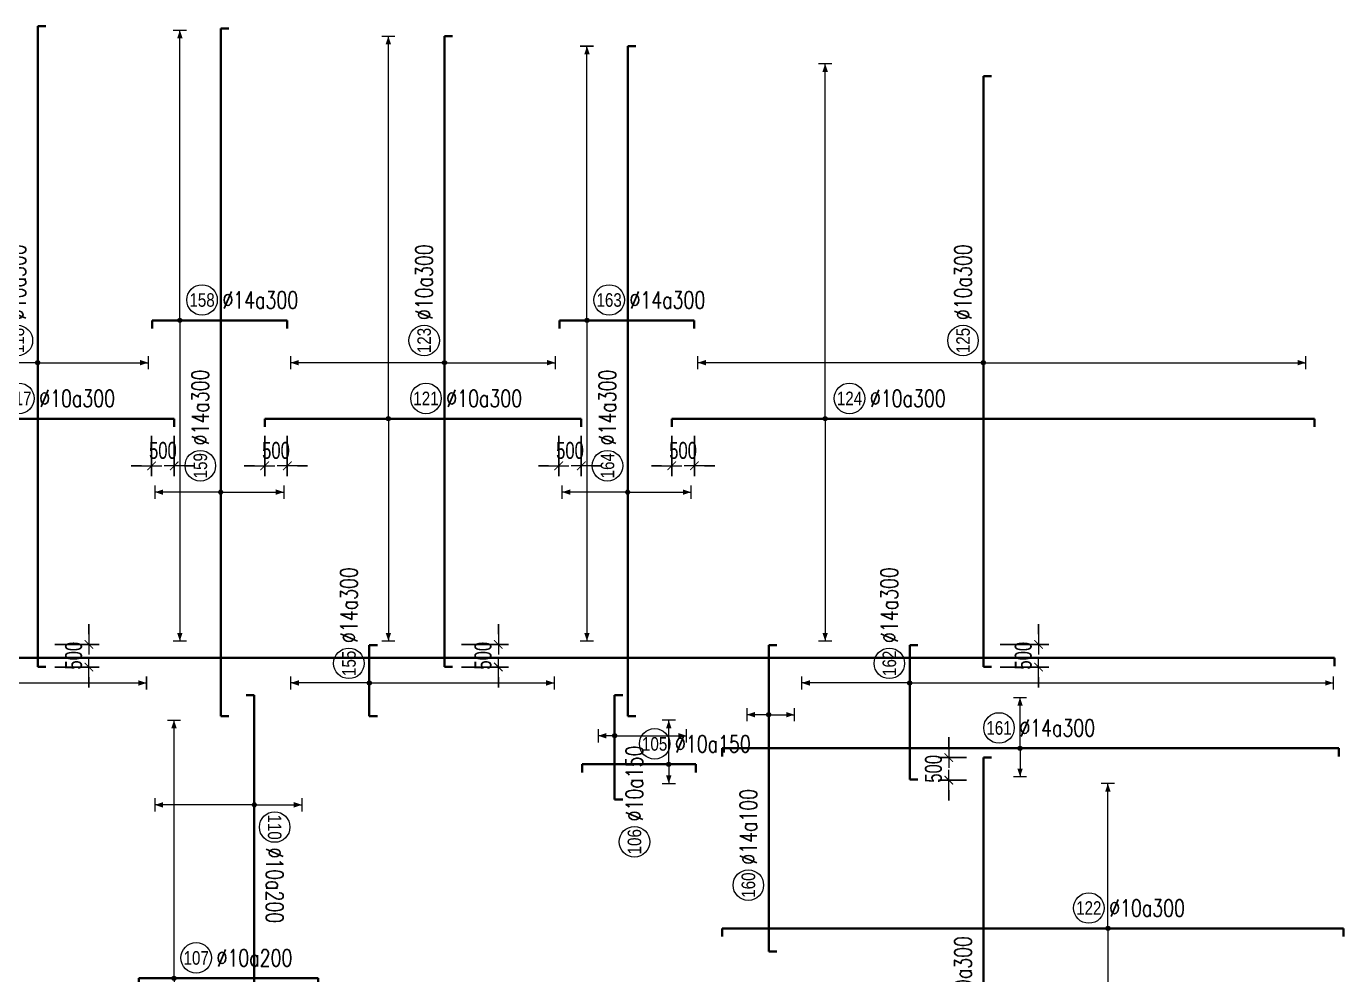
# Model space of a CAD drawing. Header units: millimetres. Extents: x -179076 to 505271, y -35502 to 114955.
# Drawn here: x 188703 to 217826, y 58000 to 78959 of the extents above; entities that cross this region are included whole.
import ezdxf
from ezdxf.enums import TextEntityAlignment as Align

# ---------------------------------------------------------------- set-up
doc = ezdxf.new("R2010")
doc.units = ezdxf.units.MM
doc.layers.get('0').update_dxf_attribs({"lineweight": 20})
doc.layers.get('Defpoints').update_dxf_attribs({"color": 151, "lineweight": 9})
for name, color, linetype, lineweight in [('NDC_S_DIM', 1, 'Continuous', 15), ('NDC_S_REBAR', 4, 'Continuous', 35), ('NDC_S_VN TEXT', 7, 'Continuous', 20)]:
    doc.layers.add(name, color=color, linetype=linetype, lineweight=lineweight)
doc.styles.add('ARIAL', font='arial.ttf', dxfattribs={"width": 0.8})
doc.styles.add('NDC_DIM', font='', dxfattribs={"width": 0.75})
doc.styles.add('NDC_EN TXT', font='romans.shx', dxfattribs={"width": 0.8})
doc.styles.get('NDC_DIM').set_extended_font_data('Dotum')
doc.dimstyles.new('NDC_dim_150', dxfattribs={"dimscale": 150, "dimtxt": 2.5, "dimasz": 1.5, "dimexe": 1.5, "dimexo": 2.5, "dimgap": 1, "dimtad": 1, "dimdec": 0, "dimzin": 0, "dimdsep": 46, "dimtxsty": 'NDC_DIM', "dimblk": 'DIMMARK', "dimcen": 0.09, "dimdle": 1.2, "dimclrd": 1, "dimclre": 1, "dimclrt": 3, "dimadec": 0, "dimazin": 0, "dimtfac": 1, "dimtdec": 0, "dimtix": 1, "dimtofl": 0, "dimtmove": 0, "dimatfit": 3, "dimfxl": 8, "dimfxlon": 1, "dimtolj": 1, "dimtzin": 0, "dimarcsym": 0})

# ---------------------------------------------------------------- blocks, each defined once
blk = doc.blocks.new('DIMMARK')
at = {"layer": 'NDC_S_DIM', "color": 1}
blk.add_line((-1.5, 0), (1, 0), dxfattribs=at)
at = {"layer": 'NDC_S_DIM', "color": 2, "const_width": 0.1}
blk.add_lwpolyline([(-0.42, -0.42), (0.42, 0.42)], dxfattribs=at)
blk = doc.blocks.new('*D255')
at = {"layer": 'Defpoints', "color": 0, "transparency": 16777216}
for p in [(191472, 70286), (191972, 70286), (191972, 69246)]:
    blk.add_point(p, dxfattribs=at)
at = {"layer": 'NDC_S_DIM', "color": 1, "lineweight": -2, "transparency": 16777216}
for p, q in [((191472, 69911), (191472, 69021)), ((191972, 69911), (191972, 69021)), ((191247, 69246), (191022, 69246)), ((192197, 69246), (192422, 69246))]:
    blk.add_line(p, q, dxfattribs=at)
at = {"layer": 'NDC_S_DIM', "color": 1, "lineweight": -2, "transparency": 16777216, "xscale": 225, "yscale": 225, "zscale": 225}
blk.add_blockref('DIMMARK', (191472, 69246), dxfattribs=at)
at = {"layer": 'NDC_S_DIM', "color": 1, "lineweight": -2, "transparency": 16777216, "xscale": 225, "yscale": 225, "zscale": 225, "rotation": 180}
blk.add_blockref('DIMMARK', (191972, 69246), dxfattribs=at)
at = {"layer": 'NDC_S_DIM', "color": 3, "transparency": 16777216, "insert": (191722, 69584), "char_height": 375, "attachment_point": 5, "style": 'NDC_DIM'}
blk.add_mtext('\\A1;500', dxfattribs=at)
blk = doc.blocks.new('*D256')
at = {"layer": 'Defpoints', "color": 0, "transparency": 16777216}
for p in [(193972, 70286), (194472, 70286), (193972, 69246)]:
    blk.add_point(p, dxfattribs=at)
at = {"layer": 'NDC_S_DIM', "color": 1, "lineweight": -2, "transparency": 16777216}
for p, q in [((193972, 69911), (193972, 69021)), ((194472, 69911), (194472, 69021)), ((193747, 69246), (193522, 69246)), ((194697, 69246), (194922, 69246))]:
    blk.add_line(p, q, dxfattribs=at)
at = {"layer": 'NDC_S_DIM', "color": 1, "lineweight": -2, "transparency": 16777216, "xscale": 225, "yscale": 225, "zscale": 225}
blk.add_blockref('DIMMARK', (193972, 69246), dxfattribs=at)
at = {"layer": 'NDC_S_DIM', "color": 1, "lineweight": -2, "transparency": 16777216, "xscale": 225, "yscale": 225, "zscale": 225, "rotation": 180}
blk.add_blockref('DIMMARK', (194472, 69246), dxfattribs=at)
at = {"layer": 'NDC_S_DIM', "color": 3, "transparency": 16777216, "insert": (194222, 69584), "char_height": 375, "attachment_point": 5, "style": 'NDC_DIM'}
blk.add_mtext('\\A1;500', dxfattribs=at)
blk = doc.blocks.new('*D257')
at = {"layer": 'Defpoints', "color": 0, "transparency": 16777216}
for p in [(200472, 70286), (200972, 70286), (200472, 69246)]:
    blk.add_point(p, dxfattribs=at)
at = {"layer": 'NDC_S_DIM', "color": 1, "lineweight": -2, "transparency": 16777216}
for p, q in [((200472, 69911), (200472, 69021)), ((200972, 69911), (200972, 69021)), ((200247, 69246), (200022, 69246)), ((201197, 69246), (201422, 69246))]:
    blk.add_line(p, q, dxfattribs=at)
at = {"layer": 'NDC_S_DIM', "color": 1, "lineweight": -2, "transparency": 16777216, "xscale": 225, "yscale": 225, "zscale": 225}
blk.add_blockref('DIMMARK', (200472, 69246), dxfattribs=at)
at = {"layer": 'NDC_S_DIM', "color": 1, "lineweight": -2, "transparency": 16777216, "xscale": 225, "yscale": 225, "zscale": 225, "rotation": 180}
blk.add_blockref('DIMMARK', (200972, 69246), dxfattribs=at)
at = {"layer": 'NDC_S_DIM', "color": 3, "transparency": 16777216, "insert": (200722, 69584), "char_height": 375, "attachment_point": 5, "style": 'NDC_DIM'}
blk.add_mtext('\\A1;500', dxfattribs=at)
blk = doc.blocks.new('*D258')
at = {"layer": 'Defpoints', "color": 0, "transparency": 16777216}
for p in [(202972, 70286), (203472, 70286), (203472, 69246)]:
    blk.add_point(p, dxfattribs=at)
at = {"layer": 'NDC_S_DIM', "color": 1, "lineweight": -2, "transparency": 16777216}
for p, q in [((202972, 69911), (202972, 69021)), ((203472, 69911), (203472, 69021)), ((202747, 69246), (202522, 69246)), ((203697, 69246), (203922, 69246))]:
    blk.add_line(p, q, dxfattribs=at)
at = {"layer": 'NDC_S_DIM', "color": 1, "lineweight": -2, "transparency": 16777216, "xscale": 225, "yscale": 225, "zscale": 225}
blk.add_blockref('DIMMARK', (202972, 69246), dxfattribs=at)
at = {"layer": 'NDC_S_DIM', "color": 1, "lineweight": -2, "transparency": 16777216, "xscale": 225, "yscale": 225, "zscale": 225, "rotation": 180}
blk.add_blockref('DIMMARK', (203472, 69246), dxfattribs=at)
at = {"layer": 'NDC_S_DIM', "color": 3, "transparency": 16777216, "insert": (203222, 69584), "char_height": 375, "attachment_point": 5, "style": 'NDC_DIM'}
blk.add_mtext('\\A1;500', dxfattribs=at)
blk = doc.blocks.new('*D259')
at = {"layer": 'Defpoints', "color": 0, "transparency": 16777216}
for p in [(209861, 65299), (209861, 64799), (211081, 64799)]:
    blk.add_point(p, dxfattribs=at)
at = {"layer": 'NDC_S_DIM', "color": 1, "lineweight": -2, "transparency": 16777216}
for p, q in [((211081, 65524), (211081, 65749)), ((210236, 65299), (211306, 65299)), ((210236, 64799), (211306, 64799)), ((211081, 64574), (211081, 64349))]:
    blk.add_line(p, q, dxfattribs=at)
at = {"layer": 'NDC_S_DIM', "color": 1, "lineweight": -2, "transparency": 16777216, "xscale": 225, "yscale": 225, "zscale": 225}
for p, rotation in [((211081, 65299), 270), ((211081, 64799), 90)]:
    blk.add_blockref('DIMMARK', p, dxfattribs=dict(at, rotation=rotation))
at = {"layer": 'NDC_S_DIM', "color": 3, "transparency": 16777216, "insert": (210744, 65049), "char_height": 375, "attachment_point": 5, "rotation": 90, "style": 'NDC_DIM'}
blk.add_mtext('\\A1;500', dxfattribs=at)
blk = doc.blocks.new('*D260')
at = {"layer": 'Defpoints', "color": 0, "transparency": 16777216}
for p in [(209861, 62799), (209096, 62299), (209861, 62299)]:
    blk.add_point(p, dxfattribs=at)
at = {"layer": 'NDC_S_DIM', "color": 1, "lineweight": -2, "transparency": 16777216}
for p, q in [((209096, 63024), (209096, 63249)), ((209486, 62799), (208871, 62799)), ((209486, 62299), (208871, 62299)), ((209096, 62074), (209096, 61849))]:
    blk.add_line(p, q, dxfattribs=at)
at = {"layer": 'NDC_S_DIM', "color": 1, "lineweight": -2, "transparency": 16777216, "xscale": 225, "yscale": 225, "zscale": 225}
for p, rotation in [((209096, 62799), 270), ((209096, 62299), 90)]:
    blk.add_blockref('DIMMARK', p, dxfattribs=dict(at, rotation=rotation))
at = {"layer": 'NDC_S_DIM', "color": 3, "transparency": 16777216, "insert": (208759, 62549), "char_height": 375, "attachment_point": 5, "rotation": 90, "style": 'NDC_DIM'}
blk.add_mtext('\\A1;500', dxfattribs=at)
blk = doc.blocks.new('*D272')
at = {"layer": 'Defpoints', "color": 0, "transparency": 16777216}
for p in [(188954, 65299), (190086, 65299), (188954, 64799)]:
    blk.add_point(p, dxfattribs=at)
at = {"layer": 'NDC_S_DIM', "color": 1, "lineweight": -2, "transparency": 16777216}
for p, q in [((190086, 65524), (190086, 65749)), ((189329, 65299), (190311, 65299)), ((189329, 64799), (190311, 64799)), ((190086, 64574), (190086, 64349))]:
    blk.add_line(p, q, dxfattribs=at)
at = {"layer": 'NDC_S_DIM', "color": 1, "lineweight": -2, "transparency": 16777216, "xscale": 225, "yscale": 225, "zscale": 225}
for p, rotation in [((190086, 65299), 270), ((190086, 64799), 90)]:
    blk.add_blockref('DIMMARK', p, dxfattribs=dict(at, rotation=rotation))
at = {"layer": 'NDC_S_DIM', "color": 3, "transparency": 16777216, "insert": (189749, 65049), "char_height": 375, "attachment_point": 5, "rotation": 90, "style": 'NDC_DIM'}
blk.add_mtext('\\A1;500', dxfattribs=at)
blk = doc.blocks.new('*D273')
at = {"layer": 'Defpoints', "color": 0, "transparency": 16777216}
for p in [(197947, 65299), (199138, 65299), (197947, 64799)]:
    blk.add_point(p, dxfattribs=at)
at = {"layer": 'NDC_S_DIM', "color": 1, "lineweight": -2, "transparency": 16777216}
for p, q in [((199138, 65524), (199138, 65749)), ((198322, 65299), (199363, 65299)), ((198322, 64799), (199363, 64799)), ((199138, 64574), (199138, 64349))]:
    blk.add_line(p, q, dxfattribs=at)
at = {"layer": 'NDC_S_DIM', "color": 1, "lineweight": -2, "transparency": 16777216, "xscale": 225, "yscale": 225, "zscale": 225}
for p, rotation in [((199138, 65299), 270), ((199138, 64799), 90)]:
    blk.add_blockref('DIMMARK', p, dxfattribs=dict(at, rotation=rotation))
at = {"layer": 'NDC_S_DIM', "color": 3, "transparency": 16777216, "insert": (198800, 65049), "char_height": 375, "attachment_point": 5, "rotation": 90, "style": 'NDC_DIM'}
blk.add_mtext('\\A1;500', dxfattribs=at)
blk = doc.blocks.new('*U346')
h = blk.add_hatch(color=6)
edge = h.paths.add_edge_path()
edge.add_arc((27.07, 0), 0.3, 0, 360)
at = {"layer": 'NDC_S_DIM', "color": 8}
for q in [(27.07, 1.49), (27.07, -4.84)]:
    blk.add_line((27.07, 0), q, dxfattribs=at)
for points in [[(26.07, 1.49, 0.2, 0.2, 0), (28.07, 1.49, 0, 0, 0)], [(26.07, -4.84, 0.2, 0.2, 0), (28.07, -4.84, 0, 0, 0)]]:
    blk.add_lwpolyline(points, format="xyseb", dxfattribs=at)
at = {"layer": 'NDC_S_DIM'}
blk.add_circle((35.24, 3), 2.25, dxfattribs=at)
at = {"layer": 'NDC_S_DIM', "color": 6}
blk.add_circle((27.07, 0), 0.3, dxfattribs=at)
at = {"layer": 'NDC_S_DIM', "color": 8}
for points in [[(26.67, 0.29), (27.07, 1.49), (27.47, 0.29)], [(26.67, -3.64), (27.07, -4.84), (27.47, -3.64)]]:
    blk.add_solid(points, dxfattribs=at)
at = {"layer": 'NDC_S_REBAR'}
for p, q in [((0, 0), (-107.67, 0)), ((-107.67, 0), (-107.67, -1.2)), ((0, 0), (281, 0)), ((281, 0), (281, -1.2)), ((-107.67, -1.2), (-107.67, -1.2)), ((281, -1.2), (281, -1.2))]:
    blk.add_line(p, q, dxfattribs=at)
at = {"layer": 'NDC_S_VN TEXT', "style": 'ARIAL', "width": 0.8}
blk.add_attdef('KHT', text='', height=2, dxfattribs=at).set_placement((35.24, 3), align=Align.MIDDLE_CENTER)
at = {"layer": 'NDC_S_VN TEXT', "color": 3, "style": 'NDC_EN TXT', "width": 0.75}
blk.add_attdef('DKT', (38.24, 1.75), '', height=2.5, dxfattribs=at)
blk = doc.blocks.new('*U344')
h = blk.add_hatch(color=6)
edge = h.paths.add_edge_path()
edge.add_arc((-7.93, 0), 0.3, 0, 360)
at = {"layer": 'NDC_S_DIM', "color": 8}
for q in [(-7.93, 57.45), (-7.93, -32.75)]:
    blk.add_line((-7.93, 0), q, dxfattribs=at)
for points in [[(-8.93, 57.45, 0.2, 0.2, 0), (-6.93, 57.45, 0, 0, 0)], [(-8.93, -32.75, 0.2, 0.2, 0), (-6.93, -32.75, 0, 0, 0)]]:
    blk.add_lwpolyline(points, format="xyseb", dxfattribs=at)
at = {"layer": 'NDC_S_DIM'}
blk.add_circle((-2.39, 3), 2.25, dxfattribs=at)
at = {"layer": 'NDC_S_DIM', "color": 6}
blk.add_circle((-7.93, 0), 0.3, dxfattribs=at)
at = {"layer": 'NDC_S_DIM', "color": 8}
for points in [[(-8.33, 56.25), (-7.93, 57.45), (-7.53, 56.25)], [(-8.33, -31.55), (-7.93, -32.75), (-7.53, -31.55)]]:
    blk.add_solid(points, dxfattribs=at)
at = {"layer": 'NDC_S_REBAR'}
for p, q in [((0, 0), (-26.16, 0)), ((-26.16, 0), (-26.16, -1.2)), ((0, 0), (20.5, 0)), ((20.5, 0), (20.5, -1.2)), ((-26.16, -1.2), (-26.16, -1.2)), ((20.5, -1.2), (20.5, -1.2))]:
    blk.add_line(p, q, dxfattribs=at)
at = {"layer": 'NDC_S_VN TEXT', "style": 'ARIAL', "width": 0.8}
blk.add_attdef('KHT', text='', height=2, dxfattribs=at).set_placement((-2.39, 3), align=Align.MIDDLE_CENTER)
at = {"layer": 'NDC_S_VN TEXT', "color": 3, "style": 'NDC_EN TXT', "width": 0.75}
blk.add_attdef('DKT', (0.61, 1.75), '', height=2.5, dxfattribs=at)
blk = doc.blocks.new('*U343')
h = blk.add_hatch(color=6)
edge = h.paths.add_edge_path()
edge.add_arc((-7.93, 0), 0.3, 0, 360)
at = {"layer": 'NDC_S_DIM', "color": 8}
for q in [(-7.93, 56.37), (-7.93, -32.75)]:
    blk.add_line((-7.93, 0), q, dxfattribs=at)
for points in [[(-8.93, 56.37, 0.2, 0.2, 0), (-6.93, 56.37, 0, 0, 0)], [(-8.93, -32.75, 0.2, 0.2, 0), (-6.93, -32.75, 0, 0, 0)]]:
    blk.add_lwpolyline(points, format="xyseb", dxfattribs=at)
at = {"layer": 'NDC_S_DIM'}
blk.add_circle((-2.39, 3), 2.25, dxfattribs=at)
at = {"layer": 'NDC_S_DIM', "color": 6}
blk.add_circle((-7.93, 0), 0.3, dxfattribs=at)
at = {"layer": 'NDC_S_DIM', "color": 8}
for points in [[(-8.33, 55.17), (-7.93, 56.37), (-7.53, 55.17)], [(-8.33, -31.55), (-7.93, -32.75), (-7.53, -31.55)]]:
    blk.add_solid(points, dxfattribs=at)
at = {"layer": 'NDC_S_REBAR'}
for p, q in [((0, 0), (-26.16, 0)), ((-26.16, 0), (-26.16, -1.2)), ((0, 0), (20.5, 0)), ((20.5, 0), (20.5, -1.2)), ((-26.16, -1.2), (-26.16, -1.2)), ((20.5, -1.2), (20.5, -1.2))]:
    blk.add_line(p, q, dxfattribs=at)
at = {"layer": 'NDC_S_VN TEXT', "style": 'ARIAL', "width": 0.8}
blk.add_attdef('KHT', text='', height=2, dxfattribs=at).set_placement((-2.39, 3), align=Align.MIDDLE_CENTER)
at = {"layer": 'NDC_S_VN TEXT', "color": 3, "style": 'NDC_EN TXT', "width": 0.75}
blk.add_attdef('DKT', (0.61, 1.75), '', height=2.5, dxfattribs=at)
blk = doc.blocks.new('*U342')
h = blk.add_hatch(color=6)
edge = h.paths.add_edge_path()
edge.add_arc((-3.55, 0), 0.3, 0, 360)
at = {"layer": 'NDC_S_DIM', "color": 8}
for q in [(-3.55, 52.31), (-3.55, -32.75)]:
    blk.add_line((-3.55, 0), q, dxfattribs=at)
for points in [[(-4.55, 52.31, 0.2, 0.2, 0), (-2.55, 52.31, 0, 0, 0)], [(-4.55, -32.75, 0.2, 0.2, 0), (-2.55, -32.75, 0, 0, 0)]]:
    blk.add_lwpolyline(points, format="xyseb", dxfattribs=at)
at = {"layer": 'NDC_S_DIM'}
blk.add_circle((0.04, 3), 2.25, dxfattribs=at)
at = {"layer": 'NDC_S_DIM', "color": 6}
blk.add_circle((-3.55, 0), 0.3, dxfattribs=at)
at = {"layer": 'NDC_S_DIM', "color": 8}
for points in [[(-3.95, 51.11), (-3.55, 52.31), (-3.15, 51.11)], [(-3.95, -31.55), (-3.55, -32.75), (-3.15, -31.55)]]:
    blk.add_solid(points, dxfattribs=at)
at = {"layer": 'NDC_S_REBAR'}
for p, q in [((0, 0), (-26.16, 0)), ((-26.16, 0), (-26.16, -1.2)), ((0, 0), (68.57, 0)), ((68.57, 0), (68.57, -1.2)), ((-26.16, -1.2), (-26.16, -1.2)), ((68.57, -1.2), (68.57, -1.2))]:
    blk.add_line(p, q, dxfattribs=at)
at = {"layer": 'NDC_S_VN TEXT', "style": 'ARIAL', "width": 0.8}
blk.add_attdef('KHT', text='', height=2, dxfattribs=at).set_placement((0.04, 3), align=Align.MIDDLE_CENTER)
at = {"layer": 'NDC_S_VN TEXT', "color": 3, "style": 'NDC_EN TXT', "width": 0.75}
blk.add_attdef('DKT', (3.04, 1.75), '', height=2.5, dxfattribs=at)
blk = doc.blocks.new('*U336')
h = blk.add_hatch(color=6)
edge = h.paths.add_edge_path()
edge.add_arc((13.48, 0), 0.3, 0, 360)
at = {"layer": 'NDC_S_DIM', "color": 8}
for q in [(13.48, 21.35), (13.48, -34.98)]:
    blk.add_line((13.48, 0), q, dxfattribs=at)
for points in [[(12.48, 21.35, 0.2, 0.2, 0), (14.48, 21.35, 0, 0, 0)], [(12.48, -34.98, 0.2, 0.2, 0), (14.48, -34.98, 0, 0, 0)]]:
    blk.add_lwpolyline(points, format="xyseb", dxfattribs=at)
at = {"layer": 'NDC_S_DIM'}
blk.add_circle((10.66, 3), 2.25, dxfattribs=at)
at = {"layer": 'NDC_S_DIM', "color": 6}
blk.add_circle((13.48, 0), 0.3, dxfattribs=at)
at = {"layer": 'NDC_S_DIM', "color": 8}
for points in [[(13.08, 20.15), (13.48, 21.35), (13.88, 20.15)], [(13.08, -33.78), (13.48, -34.98), (13.88, -33.78)]]:
    blk.add_solid(points, dxfattribs=at)
at = {"layer": 'NDC_S_REBAR'}
for p, q in [((0, 0), (-43.37, 0)), ((-43.37, 0), (-43.37, -1.2)), ((0, 0), (48.22, 0)), ((48.22, 0), (48.22, -1.2)), ((-43.37, -1.2), (-43.37, -1.2)), ((48.22, -1.2), (48.22, -1.2))]:
    blk.add_line(p, q, dxfattribs=at)
at = {"layer": 'NDC_S_VN TEXT', "style": 'ARIAL', "width": 0.8}
blk.add_attdef('KHT', text='', height=2, dxfattribs=at).set_placement((10.66, 3), align=Align.MIDDLE_CENTER)
at = {"layer": 'NDC_S_VN TEXT', "color": 3, "style": 'NDC_EN TXT', "width": 0.75}
blk.add_attdef('DKT', (13.66, 1.75), '', height=2.5, dxfattribs=at)
blk = doc.blocks.new('*U332')
h = blk.add_hatch(color=6)
edge = h.paths.add_edge_path()
edge.add_arc((-5.66, 0), 0.3, 0, 360)
at = {"layer": 'NDC_S_DIM', "color": 8}
for q in [(-5.66, 42.75), (-5.66, -47.25)]:
    blk.add_line((-5.66, 0), q, dxfattribs=at)
for points in [[(-6.66, 42.75, 0.2, 0.2, 0), (-4.66, 42.75, 0, 0, 0)], [(-6.66, -47.25, 0.2, 0.2, 0), (-4.66, -47.25, 0, 0, 0)]]:
    blk.add_lwpolyline(points, format="xyseb", dxfattribs=at)
at = {"layer": 'NDC_S_DIM'}
blk.add_circle((-2.39, 3), 2.25, dxfattribs=at)
at = {"layer": 'NDC_S_DIM', "color": 6}
blk.add_circle((-5.66, 0), 0.3, dxfattribs=at)
at = {"layer": 'NDC_S_DIM', "color": 8}
for points in [[(-6.06, 41.55), (-5.66, 42.75), (-5.26, 41.55)], [(-6.06, -46.05), (-5.66, -47.25), (-5.26, -46.05)]]:
    blk.add_solid(points, dxfattribs=at)
at = {"layer": 'NDC_S_REBAR'}
for p, q in [((0, 0), (-9.73, 0)), ((-9.73, 0), (-9.73, -1.2)), ((0, 0), (10.15, 0)), ((10.15, 0), (10.15, -1.2)), ((-9.73, -1.2), (-9.73, -1.2)), ((10.15, -1.2), (10.15, -1.2))]:
    blk.add_line(p, q, dxfattribs=at)
at = {"layer": 'NDC_S_VN TEXT', "style": 'ARIAL', "width": 0.8}
blk.add_attdef('KHT', text='', height=2, dxfattribs=at).set_placement((-2.39, 3), align=Align.MIDDLE_CENTER)
at = {"layer": 'NDC_S_VN TEXT', "color": 3, "style": 'NDC_EN TXT', "width": 0.75}
blk.add_attdef('DKT', (0.61, 1.75), '', height=2.5, dxfattribs=at)
blk = doc.blocks.new('*U331')
h = blk.add_hatch(color=6)
edge = h.paths.add_edge_path()
edge.add_arc((-5.66, 0), 0.3, 0, 360)
at = {"layer": 'NDC_S_DIM', "color": 8}
for q in [(-5.66, 40.4), (-5.66, -47.25)]:
    blk.add_line((-5.66, 0), q, dxfattribs=at)
for points in [[(-6.66, 40.4, 0.2, 0.2, 0), (-4.66, 40.4, 0, 0, 0)], [(-6.66, -47.25, 0.2, 0.2, 0), (-4.66, -47.25, 0, 0, 0)]]:
    blk.add_lwpolyline(points, format="xyseb", dxfattribs=at)
at = {"layer": 'NDC_S_DIM'}
blk.add_circle((-2.39, 3), 2.25, dxfattribs=at)
at = {"layer": 'NDC_S_DIM', "color": 6}
blk.add_circle((-5.66, 0), 0.3, dxfattribs=at)
at = {"layer": 'NDC_S_DIM', "color": 8}
for points in [[(-6.06, 39.2), (-5.66, 40.4), (-5.26, 39.2)], [(-6.06, -46.05), (-5.66, -47.25), (-5.26, -46.05)]]:
    blk.add_solid(points, dxfattribs=at)
at = {"layer": 'NDC_S_REBAR'}
for p, q in [((0, 0), (-9.73, 0)), ((-9.73, 0), (-9.73, -1.2)), ((0, 0), (10.15, 0)), ((10.15, 0), (10.15, -1.2)), ((-9.73, -1.2), (-9.73, -1.2)), ((10.15, -1.2), (10.15, -1.2))]:
    blk.add_line(p, q, dxfattribs=at)
at = {"layer": 'NDC_S_VN TEXT', "style": 'ARIAL', "width": 0.8}
blk.add_attdef('KHT', text='', height=2, dxfattribs=at).set_placement((-2.39, 3), align=Align.MIDDLE_CENTER)
at = {"layer": 'NDC_S_VN TEXT', "color": 3, "style": 'NDC_EN TXT', "width": 0.75}
blk.add_attdef('DKT', (0.61, 1.75), '', height=2.5, dxfattribs=at)
blk = doc.blocks.new('*U324')
h = blk.add_hatch(color=6)
edge = h.paths.add_edge_path()
edge.add_arc((-5.66, 0), 0.3, 0, 360)
at = {"layer": 'NDC_S_DIM', "color": 8}
for q in [(-5.66, 22.72), (-5.66, -16.28)]:
    blk.add_line((-5.66, 0), q, dxfattribs=at)
for points in [[(-6.66, 22.72, 0.2, 0.2, 0), (-4.66, 22.72, 0, 0, 0)], [(-6.66, -16.28, 0.2, 0.2, 0), (-4.66, -16.28, 0, 0, 0)]]:
    blk.add_lwpolyline(points, format="xyseb", dxfattribs=at)
at = {"layer": 'NDC_S_DIM'}
blk.add_circle((-2.39, 3), 2.25, dxfattribs=at)
at = {"layer": 'NDC_S_DIM', "color": 6}
blk.add_circle((-5.66, 0), 0.3, dxfattribs=at)
at = {"layer": 'NDC_S_DIM', "color": 8}
for points in [[(-6.06, 21.52), (-5.66, 22.72), (-5.26, 21.52)], [(-6.06, -15.08), (-5.66, -16.28), (-5.26, -15.08)]]:
    blk.add_solid(points, dxfattribs=at)
at = {"layer": 'NDC_S_REBAR'}
for p, q in [((0, 0), (-50.5, 0)), ((-50.5, 0), (-50.5, -1.2)), ((0, 0), (43.9, 0)), ((43.9, 0), (43.9, -1.2)), ((-50.5, -1.2), (-50.5, -1.2)), ((43.9, -1.2), (43.9, -1.2))]:
    blk.add_line(p, q, dxfattribs=at)
at = {"layer": 'NDC_S_VN TEXT', "style": 'ARIAL', "width": 0.8}
blk.add_attdef('KHT', text='', height=2, dxfattribs=at).set_placement((-2.39, 3), align=Align.MIDDLE_CENTER)
at = {"layer": 'NDC_S_VN TEXT', "color": 3, "style": 'NDC_EN TXT', "width": 0.75}
blk.add_attdef('DKT', (0.61, 1.75), '', height=2.5, dxfattribs=at)
blk = doc.blocks.new('*U323')
h = blk.add_hatch(color=6)
edge = h.paths.add_edge_path()
edge.add_arc((-5.66, 0), 0.3, 0, 360)
at = {"layer": 'NDC_S_DIM', "color": 8}
for q in [(-5.66, 22.67), (-5.66, -16.33)]:
    blk.add_line((-5.66, 0), q, dxfattribs=at)
for points in [[(-6.66, 22.67, 0.2, 0.2, 0), (-4.66, 22.67, 0, 0, 0)], [(-6.66, -16.33, 0.2, 0.2, 0), (-4.66, -16.33, 0, 0, 0)]]:
    blk.add_lwpolyline(points, format="xyseb", dxfattribs=at)
at = {"layer": 'NDC_S_DIM'}
blk.add_circle((-2.39, 3), 2.25, dxfattribs=at)
at = {"layer": 'NDC_S_DIM', "color": 6}
blk.add_circle((-5.66, 0), 0.3, dxfattribs=at)
at = {"layer": 'NDC_S_DIM', "color": 8}
for points in [[(-6.06, 21.47), (-5.66, 22.67), (-5.26, 21.47)], [(-6.06, -15.13), (-5.66, -16.33), (-5.26, -15.13)]]:
    blk.add_solid(points, dxfattribs=at)
at = {"layer": 'NDC_S_REBAR'}
for p, q in [((0, 0), (-50.5, 0)), ((-50.5, 0), (-50.5, -1.2)), ((0, 0), (42.46, 0)), ((42.46, 0), (42.46, -1.2)), ((-50.5, -1.2), (-50.5, -1.2)), ((42.46, -1.2), (42.46, -1.2))]:
    blk.add_line(p, q, dxfattribs=at)
at = {"layer": 'NDC_S_VN TEXT', "style": 'ARIAL', "width": 0.8}
blk.add_attdef('KHT', text='', height=2, dxfattribs=at).set_placement((-2.39, 3), align=Align.MIDDLE_CENTER)
at = {"layer": 'NDC_S_VN TEXT', "color": 3, "style": 'NDC_EN TXT', "width": 0.75}
blk.add_attdef('DKT', (0.61, 1.75), '', height=2.5, dxfattribs=at)
blk = doc.blocks.new('*U322')
h = blk.add_hatch(color=6)
edge = h.paths.add_edge_path()
edge.add_arc((-5.66, 0), 0.3, 0, 360)
at = {"layer": 'NDC_S_DIM', "color": 8}
for q in [(-5.66, 42.1), (-5.66, -47.52)]:
    blk.add_line((-5.66, 0), q, dxfattribs=at)
for points in [[(-6.66, 42.1, 0.2, 0.2, 0), (-4.66, 42.1, 0, 0, 0)], [(-6.66, -47.52, 0.2, 0.2, 0), (-4.66, -47.52, 0, 0, 0)]]:
    blk.add_lwpolyline(points, format="xyseb", dxfattribs=at)
at = {"layer": 'NDC_S_DIM'}
blk.add_circle((-2.39, 3), 2.25, dxfattribs=at)
at = {"layer": 'NDC_S_DIM', "color": 6}
blk.add_circle((-5.66, 0), 0.3, dxfattribs=at)
at = {"layer": 'NDC_S_DIM', "color": 8}
for points in [[(-6.06, 40.9), (-5.66, 42.1), (-5.26, 40.9)], [(-6.06, -46.32), (-5.66, -47.52), (-5.26, -46.32)]]:
    blk.add_solid(points, dxfattribs=at)
at = {"layer": 'NDC_S_REBAR'}
for p, q in [((0, 0), (-50.5, 0)), ((-50.5, 0), (-50.5, -1.2)), ((0, 0), (36.54, 0)), ((36.54, 0), (36.54, -1.2)), ((-50.5, -1.2), (-50.5, -1.2)), ((36.54, -1.2), (36.54, -1.2))]:
    blk.add_line(p, q, dxfattribs=at)
at = {"layer": 'NDC_S_VN TEXT', "style": 'ARIAL', "width": 0.8}
blk.add_attdef('KHT', text='', height=2, dxfattribs=at).set_placement((-2.39, 3), align=Align.MIDDLE_CENTER)
at = {"layer": 'NDC_S_VN TEXT', "color": 3, "style": 'NDC_EN TXT', "width": 0.75}
blk.add_attdef('DKT', (0.61, 1.75), '', height=2.5, dxfattribs=at)
blk = doc.blocks.new('*U314')
h = blk.add_hatch(color=6)
edge = h.paths.add_edge_path()
edge.add_arc((-26.39, 0), 0.3, 0, 360)
at = {"layer": 'NDC_S_DIM', "color": 8}
for q in [(-26.39, 9.68), (-26.39, -9.32)]:
    blk.add_line((-26.39, 0), q, dxfattribs=at)
for points in [[(-27.39, 9.68, 0.2, 0.2, 0), (-25.39, 9.68, 0, 0, 0)], [(-27.39, -9.32, 0.2, 0.2, 0), (-25.39, -9.32, 0, 0, 0)]]:
    blk.add_lwpolyline(points, format="xyseb", dxfattribs=at)
at = {"layer": 'NDC_S_DIM'}
blk.add_circle((-22.5, 3), 2.25, dxfattribs=at)
at = {"layer": 'NDC_S_DIM', "color": 6}
blk.add_circle((-26.39, 0), 0.3, dxfattribs=at)
at = {"layer": 'NDC_S_DIM', "color": 8}
for points in [[(-26.79, 8.48), (-26.39, 9.68), (-25.99, 8.48)], [(-26.79, -8.12), (-26.39, -9.32), (-25.99, -8.12)]]:
    blk.add_solid(points, dxfattribs=at)
at = {"layer": 'NDC_S_REBAR'}
for p, q in [((0, 0), (-59.39, 0)), ((-59.39, 0), (-59.39, -1.2)), ((0, 0), (41.92, 0)), ((41.92, 0), (41.92, -1.2)), ((-59.39, -1.2), (-59.39, -1.2)), ((41.92, -1.2), (41.92, -1.2))]:
    blk.add_line(p, q, dxfattribs=at)
at = {"layer": 'NDC_S_VN TEXT', "style": 'ARIAL', "width": 0.8}
blk.add_attdef('KHT', text='', height=2, dxfattribs=at).set_placement((-22.5, 3), align=Align.MIDDLE_CENTER)
at = {"layer": 'NDC_S_VN TEXT', "color": 3, "style": 'NDC_EN TXT', "width": 0.75}
blk.add_attdef('DKT', (-19.5, 1.75), '', height=2.5, dxfattribs=at)
blk = doc.blocks.new('*U313')
h = blk.add_hatch(color=6)
edge = h.paths.add_edge_path()
edge.add_arc((-26.39, 0), 0.3, 0, 360)
at = {"layer": 'NDC_S_DIM', "color": 8}
for q in [(-26.39, 9.68), (-26.39, -9.32)]:
    blk.add_line((-26.39, 0), q, dxfattribs=at)
for points in [[(-27.39, 9.68, 0.2, 0.2, 0), (-25.39, 9.68, 0, 0, 0)], [(-27.39, -9.32, 0.2, 0.2, 0), (-25.39, -9.32, 0, 0, 0)]]:
    blk.add_lwpolyline(points, format="xyseb", dxfattribs=at)
at = {"layer": 'NDC_S_DIM'}
blk.add_circle((-22.5, 3), 2.25, dxfattribs=at)
at = {"layer": 'NDC_S_DIM', "color": 6}
blk.add_circle((-26.39, 0), 0.3, dxfattribs=at)
at = {"layer": 'NDC_S_DIM', "color": 8}
for points in [[(-26.79, 8.48), (-26.39, 9.68), (-25.99, 8.48)], [(-26.79, -8.12), (-26.39, -9.32), (-25.99, -8.12)]]:
    blk.add_solid(points, dxfattribs=at)
at = {"layer": 'NDC_S_REBAR'}
for p, q in [((0, 0), (-59.39, 0)), ((-59.39, 0), (-59.39, -1.2)), ((0, 0), (39.3, 0)), ((39.3, 0), (39.3, -1.2)), ((-59.39, -1.2), (-59.39, -1.2)), ((39.3, -1.2), (39.3, -1.2))]:
    blk.add_line(p, q, dxfattribs=at)
at = {"layer": 'NDC_S_VN TEXT', "style": 'ARIAL', "width": 0.8}
blk.add_attdef('KHT', text='', height=2, dxfattribs=at).set_placement((-22.5, 3), align=Align.MIDDLE_CENTER)
at = {"layer": 'NDC_S_VN TEXT', "color": 3, "style": 'NDC_EN TXT', "width": 0.75}
blk.add_attdef('DKT', (-19.5, 1.75), '', height=2.5, dxfattribs=at)
blk = doc.blocks.new('*U306')
h = blk.add_hatch(color=6)
edge = h.paths.add_edge_path()
edge.add_arc((-1.02, 0), 0.3, 0, 360)
at = {"layer": 'NDC_S_DIM', "color": 8}
for q in [(-1.02, 11.48), (-1.02, -27.27)]:
    blk.add_line((-1.02, 0), q, dxfattribs=at)
for points in [[(-2.02, 11.48, 0.2, 0.2, 0), (-0.02, 11.48, 0, 0, 0)], [(-2.02, -27.27, 0.2, 0.2, 0), (-0.02, -27.27, 0, 0, 0)]]:
    blk.add_lwpolyline(points, format="xyseb", dxfattribs=at)
at = {"layer": 'NDC_S_DIM'}
blk.add_circle((1.87, 3), 2.25, dxfattribs=at)
at = {"layer": 'NDC_S_DIM', "color": 6}
blk.add_circle((-1.02, 0), 0.3, dxfattribs=at)
at = {"layer": 'NDC_S_DIM', "color": 8}
for points in [[(-1.42, 10.28), (-1.02, 11.48), (-0.62, 10.28)], [(-1.42, -26.07), (-1.02, -27.27), (-0.62, -26.07)]]:
    blk.add_solid(points, dxfattribs=at)
at = {"layer": 'NDC_S_REBAR'}
for p, q in [((0, 0), (-5.9, 0)), ((-5.9, 0), (-5.9, -1.2)), ((0, 0), (4.56, 0)), ((4.56, 0), (4.56, -1.2)), ((-5.9, -1.2), (-5.9, -1.2)), ((4.56, -1.2), (4.56, -1.2))]:
    blk.add_line(p, q, dxfattribs=at)
at = {"layer": 'NDC_S_VN TEXT', "style": 'ARIAL', "width": 0.8}
blk.add_attdef('KHT', text='', height=2, dxfattribs=at).set_placement((1.87, 3), align=Align.MIDDLE_CENTER)
at = {"layer": 'NDC_S_VN TEXT', "color": 3, "style": 'NDC_EN TXT', "width": 0.75}
blk.add_attdef('DKT', (4.87, 1.75), '', height=2.5, dxfattribs=at)
blk = doc.blocks.new('*U305')
h = blk.add_hatch(color=6)
edge = h.paths.add_edge_path()
edge.add_arc((-1.02, 0), 0.3, 0, 360)
at = {"layer": 'NDC_S_DIM', "color": 8}
for q in [(-1.02, 11.58), (-1.02, -27.27)]:
    blk.add_line((-1.02, 0), q, dxfattribs=at)
for points in [[(-2.02, 11.58, 0.2, 0.2, 0), (-0.02, 11.58, 0, 0, 0)], [(-2.02, -27.27, 0.2, 0.2, 0), (-0.02, -27.27, 0, 0, 0)]]:
    blk.add_lwpolyline(points, format="xyseb", dxfattribs=at)
at = {"layer": 'NDC_S_DIM'}
blk.add_circle((1.87, 3), 2.25, dxfattribs=at)
at = {"layer": 'NDC_S_DIM', "color": 6}
blk.add_circle((-1.02, 0), 0.3, dxfattribs=at)
at = {"layer": 'NDC_S_DIM', "color": 8}
for points in [[(-1.42, 10.38), (-1.02, 11.58), (-0.62, 10.38)], [(-1.42, -26.07), (-1.02, -27.27), (-0.62, -26.07)]]:
    blk.add_solid(points, dxfattribs=at)
at = {"layer": 'NDC_S_REBAR'}
for p, q in [((0, 0), (-5.9, 0)), ((-5.9, 0), (-5.9, -1.2)), ((0, 0), (4.56, 0)), ((4.56, 0), (4.56, -1.2)), ((-5.9, -1.2), (-5.9, -1.2)), ((4.56, -1.2), (4.56, -1.2))]:
    blk.add_line(p, q, dxfattribs=at)
at = {"layer": 'NDC_S_VN TEXT', "style": 'ARIAL', "width": 0.8}
blk.add_attdef('KHT', text='', height=2, dxfattribs=at).set_placement((1.87, 3), align=Align.MIDDLE_CENTER)
at = {"layer": 'NDC_S_VN TEXT', "color": 3, "style": 'NDC_EN TXT', "width": 0.75}
blk.add_attdef('DKT', (4.87, 1.75), '', height=2.5, dxfattribs=at)
blk = doc.blocks.new('*U304')
h = blk.add_hatch(color=6)
edge = h.paths.add_edge_path()
edge.add_arc((-1.02, 0), 0.3, 0, 360)
at = {"layer": 'NDC_S_DIM', "color": 8}
for q in [(-1.02, 15.91), (-1.02, -62.44)]:
    blk.add_line((-1.02, 0), q, dxfattribs=at)
for points in [[(-2.02, 15.91, 0.2, 0.2, 0), (-0.02, 15.91, 0, 0, 0)], [(-2.02, -62.44, 0.2, 0.2, 0), (-0.02, -62.44, 0, 0, 0)]]:
    blk.add_lwpolyline(points, format="xyseb", dxfattribs=at)
at = {"layer": 'NDC_S_DIM'}
blk.add_circle((1.87, 3), 2.25, dxfattribs=at)
at = {"layer": 'NDC_S_DIM', "color": 6}
blk.add_circle((-1.02, 0), 0.3, dxfattribs=at)
at = {"layer": 'NDC_S_DIM', "color": 8}
for points in [[(-1.42, 14.71), (-1.02, 15.91), (-0.62, 14.71)], [(-1.42, -61.24), (-1.02, -62.44), (-0.62, -61.24)]]:
    blk.add_solid(points, dxfattribs=at)
at = {"layer": 'NDC_S_REBAR'}
for p, q in [((0, 0), (-15.24, 0)), ((-15.24, 0), (-15.24, -1.2)), ((0, 0), (4.56, 0)), ((4.56, 0), (4.56, -1.2)), ((-15.24, -1.2), (-15.24, -1.2)), ((4.56, -1.2), (4.56, -1.2))]:
    blk.add_line(p, q, dxfattribs=at)
at = {"layer": 'NDC_S_VN TEXT', "style": 'ARIAL', "width": 0.8}
blk.add_attdef('KHT', text='', height=2, dxfattribs=at).set_placement((1.87, 3), align=Align.MIDDLE_CENTER)
at = {"layer": 'NDC_S_VN TEXT', "color": 3, "style": 'NDC_EN TXT', "width": 0.75}
blk.add_attdef('DKT', (4.87, 1.75), '', height=2.5, dxfattribs=at)
blk = doc.blocks.new('*U303')
h = blk.add_hatch(color=6)
edge = h.paths.add_edge_path()
edge.add_arc((-5.66, 0), 0.3, 0, 360)
at = {"layer": 'NDC_S_DIM', "color": 8}
for q in [(-5.66, 26.77), (-5.66, -52.67)]:
    blk.add_line((-5.66, 0), q, dxfattribs=at)
for points in [[(-6.66, 26.77, 0.2, 0.2, 0), (-4.66, 26.77, 0, 0, 0)], [(-6.66, -52.67, 0.2, 0.2, 0), (-4.66, -52.67, 0, 0, 0)]]:
    blk.add_lwpolyline(points, format="xyseb", dxfattribs=at)
at = {"layer": 'NDC_S_DIM'}
blk.add_circle((-2.39, 3), 2.25, dxfattribs=at)
at = {"layer": 'NDC_S_DIM', "color": 6}
blk.add_circle((-5.66, 0), 0.3, dxfattribs=at)
at = {"layer": 'NDC_S_DIM', "color": 8}
for points in [[(-6.06, 25.57), (-5.66, 26.77), (-5.26, 25.57)], [(-6.06, -51.47), (-5.66, -52.67), (-5.26, -51.47)]]:
    blk.add_solid(points, dxfattribs=at)
at = {"layer": 'NDC_S_REBAR'}
for p, q in [((0, 0), (-25.91, 0)), ((-25.91, 0), (-25.91, -1.2)), ((0, 0), (38.09, 0)), ((38.09, 0), (38.09, -1.2)), ((-25.91, -1.2), (-25.91, -1.2)), ((38.09, -1.2), (38.09, -1.2))]:
    blk.add_line(p, q, dxfattribs=at)
at = {"layer": 'NDC_S_VN TEXT', "style": 'ARIAL', "width": 0.8}
blk.add_attdef('KHT', text='', height=2, dxfattribs=at).set_placement((-2.39, 3), align=Align.MIDDLE_CENTER)
at = {"layer": 'NDC_S_VN TEXT', "color": 3, "style": 'NDC_EN TXT', "width": 0.75}
blk.add_attdef('DKT', (0.61, 1.75), '', height=2.5, dxfattribs=at)
blk = doc.blocks.new('*U301')
h = blk.add_hatch(color=6)
edge = h.paths.add_edge_path()
edge.add_arc((20.84, 0), 0.3, 0, 360)
at = {"layer": 'NDC_S_DIM', "color": 8}
for q in [(20.84, 7.48), (20.84, -4.19)]:
    blk.add_line((20.84, 0), q, dxfattribs=at)
for points in [[(19.84, 7.48, 0.2, 0.2, 0), (21.84, 7.48, 0, 0, 0)], [(19.84, -4.19, 0.2, 0.2, 0), (21.84, -4.19, 0, 0, 0)]]:
    blk.add_lwpolyline(points, format="xyseb", dxfattribs=at)
at = {"layer": 'NDC_S_DIM'}
blk.add_circle((17.74, 3), 2.25, dxfattribs=at)
at = {"layer": 'NDC_S_DIM', "color": 6}
blk.add_circle((20.84, 0), 0.3, dxfattribs=at)
at = {"layer": 'NDC_S_DIM', "color": 8}
for points in [[(20.44, 6.28), (20.84, 7.48), (21.24, 6.28)], [(20.44, -2.99), (20.84, -4.19), (21.24, -2.99)]]:
    blk.add_solid(points, dxfattribs=at)
at = {"layer": 'NDC_S_REBAR'}
for p, q in [((0, 0), (-23.06, 0)), ((-23.06, 0), (-23.06, -1.2)), ((0, 0), (67.85, 0)), ((67.85, 0), (67.85, -1.2)), ((-23.06, -1.2), (-23.06, -1.2)), ((67.85, -1.2), (67.85, -1.2))]:
    blk.add_line(p, q, dxfattribs=at)
at = {"layer": 'NDC_S_VN TEXT', "style": 'ARIAL', "width": 0.8}
blk.add_attdef('KHT', text='', height=2, dxfattribs=at).set_placement((17.74, 3), align=Align.MIDDLE_CENTER)
at = {"layer": 'NDC_S_VN TEXT', "color": 3, "style": 'NDC_EN TXT', "width": 0.75}
blk.add_attdef('DKT', (20.74, 1.75), '', height=2.5, dxfattribs=at)
blk = doc.blocks.new('*U292')
h = blk.add_hatch(color=6)
edge = h.paths.add_edge_path()
edge.add_arc((-5.66, 0), 0.3, 0, 360)
at = {"layer": 'NDC_S_DIM', "color": 8}
for q in [(-5.66, 38.03), (-5.66, -36.97)]:
    blk.add_line((-5.66, 0), q, dxfattribs=at)
for points in [[(-6.66, 38.03, 0.2, 0.2, 0), (-4.66, 38.03, 0, 0, 0)], [(-6.66, -36.97, 0.2, 0.2, 0), (-4.66, -36.97, 0, 0, 0)]]:
    blk.add_lwpolyline(points, format="xyseb", dxfattribs=at)
at = {"layer": 'NDC_S_DIM'}
blk.add_circle((-2.39, 3), 2.25, dxfattribs=at)
at = {"layer": 'NDC_S_DIM', "color": 6}
blk.add_circle((-5.66, 0), 0.3, dxfattribs=at)
at = {"layer": 'NDC_S_DIM', "color": 8}
for points in [[(-6.06, 36.83), (-5.66, 38.03), (-5.26, 36.83)], [(-6.06, -35.77), (-5.66, -36.97), (-5.26, -35.77)]]:
    blk.add_solid(points, dxfattribs=at)
at = {"layer": 'NDC_S_REBAR'}
for p, q in [((0, 0), (-10.83, 0)), ((-10.83, 0), (-10.83, -1.2)), ((0, 0), (15.57, 0)), ((15.57, 0), (15.57, -1.2)), ((-10.83, -1.2), (-10.83, -1.2)), ((15.57, -1.2), (15.57, -1.2))]:
    blk.add_line(p, q, dxfattribs=at)
at = {"layer": 'NDC_S_VN TEXT', "style": 'ARIAL', "width": 0.8}
blk.add_attdef('KHT', text='', height=2, dxfattribs=at).set_placement((-2.39, 3), align=Align.MIDDLE_CENTER)
at = {"layer": 'NDC_S_VN TEXT', "color": 3, "style": 'NDC_EN TXT', "width": 0.75}
blk.add_attdef('DKT', (0.61, 1.75), '', height=2.5, dxfattribs=at)
blk = doc.blocks.new('*U290')
h = blk.add_hatch(color=6)
edge = h.paths.add_edge_path()
edge.add_arc((-5.66, 0), 0.3, 0, 360)
at = {"layer": 'NDC_S_DIM', "color": 8}
for q in [(-5.66, 7.02), (-5.66, -14.65)]:
    blk.add_line((-5.66, 0), q, dxfattribs=at)
for points in [[(-6.66, 7.02, 0.2, 0.2, 0), (-4.66, 7.02, 0, 0, 0)], [(-6.66, -14.65, 0.2, 0.2, 0), (-4.66, -14.65, 0, 0, 0)]]:
    blk.add_lwpolyline(points, format="xyseb", dxfattribs=at)
at = {"layer": 'NDC_S_DIM'}
blk.add_circle((-2.39, 3), 2.25, dxfattribs=at)
at = {"layer": 'NDC_S_DIM', "color": 6}
blk.add_circle((-5.66, 0), 0.3, dxfattribs=at)
at = {"layer": 'NDC_S_DIM', "color": 8}
for points in [[(-6.06, 5.82), (-5.66, 7.02), (-5.26, 5.82)], [(-6.06, -13.45), (-5.66, -14.65), (-5.26, -13.45)]]:
    blk.add_solid(points, dxfattribs=at)
at = {"layer": 'NDC_S_REBAR'}
for p, q in [((0, 0), (-21.84, 0)), ((-21.84, 0), (-21.84, -1.2)), ((0, 0), (60.56, 0)), ((60.56, 0), (60.56, -1.2)), ((-21.84, -1.2), (-21.84, -1.2)), ((60.56, -1.2), (60.56, -1.2))]:
    blk.add_line(p, q, dxfattribs=at)
at = {"layer": 'NDC_S_VN TEXT', "style": 'ARIAL', "width": 0.8}
blk.add_attdef('KHT', text='', height=2, dxfattribs=at).set_placement((-2.39, 3), align=Align.MIDDLE_CENTER)
at = {"layer": 'NDC_S_VN TEXT', "color": 3, "style": 'NDC_EN TXT', "width": 0.75}
blk.add_attdef('DKT', (0.61, 1.75), '', height=2.5, dxfattribs=at)
blk = doc.blocks.new('*U277')
h = blk.add_hatch(color=6)
edge = h.paths.add_edge_path()
edge.add_arc((-5.86, 0), 0.3, 0, 360)
at = {"layer": 'NDC_S_DIM', "color": 8}
for q in [(-5.86, 3.22), (-5.86, -3.78)]:
    blk.add_line((-5.86, 0), q, dxfattribs=at)
for points in [[(-6.86, 3.22, 0.2, 0.2, 0), (-4.86, 3.22, 0, 0, 0)], [(-6.86, -3.78, 0.2, 0.2, 0), (-4.86, -3.78, 0, 0, 0)]]:
    blk.add_lwpolyline(points, format="xyseb", dxfattribs=at)
at = {"layer": 'NDC_S_DIM'}
blk.add_circle((-30.97, 3), 2.25, dxfattribs=at)
at = {"layer": 'NDC_S_DIM', "color": 6}
blk.add_circle((-5.86, 0), 0.3, dxfattribs=at)
at = {"layer": 'NDC_S_DIM', "color": 8}
for points in [[(-6.26, 2.02), (-5.86, 3.22), (-5.46, 2.02)], [(-6.26, -2.58), (-5.86, -3.78), (-5.46, -2.58)]]:
    blk.add_solid(points, dxfattribs=at)
at = {"layer": 'NDC_S_REBAR'}
for p, q in [((0, 0), (-40.73, 0)), ((-40.73, 0), (-40.73, -1.2)), ((0, 0), (4.4, 0)), ((4.4, 0), (4.4, -1.2)), ((-40.73, -1.2), (-40.73, -1.2)), ((4.4, -1.2), (4.4, -1.2))]:
    blk.add_line(p, q, dxfattribs=at)
at = {"layer": 'NDC_S_VN TEXT', "style": 'ARIAL', "width": 0.8}
blk.add_attdef('KHT', text='', height=2, dxfattribs=at).set_placement((-30.97, 3), align=Align.MIDDLE_CENTER)
at = {"layer": 'NDC_S_VN TEXT', "color": 3, "style": 'NDC_EN TXT', "width": 0.75}
blk.add_attdef('DKT', (-27.97, 1.75), '', height=2.5, dxfattribs=at)
blk = doc.blocks.new('*U348')
h = blk.add_hatch(color=6)
edge = h.paths.add_edge_path()
edge.add_arc((4.08, 0), 0.3, 0, 360)
at = {"layer": 'NDC_S_DIM', "color": 8}
for q in [(4.08, 6.5), (4.08, -2.84)]:
    blk.add_line((4.08, 0), q, dxfattribs=at)
for points in [[(3.08, 6.5, 0.2, 0.2, 0), (5.08, 6.5, 0, 0, 0)], [(3.08, -2.84, 0.2, 0.2, 0), (5.08, -2.84, 0, 0, 0)]]:
    blk.add_lwpolyline(points, format="xyseb", dxfattribs=at)
at = {"layer": 'NDC_S_DIM'}
blk.add_circle((2, 3), 2.25, dxfattribs=at)
at = {"layer": 'NDC_S_DIM', "color": 6}
blk.add_circle((4.08, 0), 0.3, dxfattribs=at)
at = {"layer": 'NDC_S_DIM', "color": 8}
for points in [[(3.68, 5.3), (4.08, 6.5), (4.48, 5.3)], [(3.68, -1.64), (4.08, -2.84), (4.48, -1.64)]]:
    blk.add_solid(points, dxfattribs=at)
at = {"layer": 'NDC_S_REBAR'}
for p, q in [((0, 0), (-8.68, 0)), ((-8.68, 0), (-8.68, -1.2)), ((0, 0), (8.05, 0)), ((8.05, 0), (8.05, -1.2)), ((-8.68, -1.2), (-8.68, -1.2)), ((8.05, -1.2), (8.05, -1.2))]:
    blk.add_line(p, q, dxfattribs=at)
at = {"layer": 'NDC_S_VN TEXT', "style": 'ARIAL', "width": 0.8}
blk.add_attdef('KHT', text='', height=2, dxfattribs=at).set_placement((2, 3), align=Align.MIDDLE_CENTER)
at = {"layer": 'NDC_S_VN TEXT', "color": 3, "style": 'NDC_EN TXT', "width": 0.75}
blk.add_attdef('DKT', (5, 1.75), '', height=2.5, dxfattribs=at)
blk = doc.blocks.new('*U349')
h = blk.add_hatch(color=6)
edge = h.paths.add_edge_path()
edge.add_arc((1.43, 0), 0.3, 0, 360)
at = {"layer": 'NDC_S_DIM', "color": 8}
for q in [(1.43, 2.42), (1.43, -10.58)]:
    blk.add_line((1.43, 0), q, dxfattribs=at)
for points in [[(0.43, 2.42, 0.2, 0.2, 0), (2.43, 2.42, 0, 0, 0)], [(0.43, -10.58, 0.2, 0.2, 0), (2.43, -10.58, 0, 0, 0)]]:
    blk.add_lwpolyline(points, format="xyseb", dxfattribs=at)
at = {"layer": 'NDC_S_DIM', "color": 6}
blk.add_circle((1.43, 0), 0.3, dxfattribs=at)
at = {"layer": 'NDC_S_DIM'}
blk.add_circle((-14.19, -2.92), 2.25, dxfattribs=at)
at = {"layer": 'NDC_S_DIM', "color": 8}
for points in [[(1.03, 1.22), (1.43, 2.42), (1.83, 1.22)], [(1.03, -9.38), (1.43, -10.58), (1.83, -9.38)]]:
    blk.add_solid(points, dxfattribs=at)
at = {"layer": 'NDC_S_REBAR'}
for p, q in [((0, 0), (-7.97, 0)), ((-7.97, 0), (-7.97, -1.2)), ((0, 0), (7.43, 0)), ((7.43, 0), (7.43, -1.2)), ((-7.97, -1.2), (-7.97, -1.2)), ((7.43, -1.2), (7.43, -1.2))]:
    blk.add_line(p, q, dxfattribs=at)
at = {"layer": 'NDC_S_VN TEXT', "style": 'ARIAL', "width": 0.8}
blk.add_attdef('KHT', text='', height=2, dxfattribs=at).set_placement((-14.19, -2.92), align=Align.MIDDLE_CENTER)
at = {"layer": 'NDC_S_VN TEXT', "color": 3, "style": 'NDC_EN TXT', "width": 0.75}
blk.add_attdef('DKT', (-11.19, -4.17), '', height=2.5, dxfattribs=at)

msp = doc.modelspace()

# ---------------------------------------------------------------- block references
at = {"xscale": 150, "yscale": 150, "zscale": 150}
for name, p, rotation, values in [('*U324', (188954.4, 72374.9), 90, {'KHT': '118', 'DKT': '%%C10a300'}), ('*U314', (192999, 72623.2), 90, {'KHT': '159', 'DKT': '%%c14a300'}), ('*U323', (197946.6, 72374.9), 90, {'KHT': '123', 'DKT': '%%C10a300'}), ('*U313', (201999, 72623.2), 90, {'KHT': '164', 'DKT': '%%c14a300'}), ('*U322', (209861.4, 72374.9), 90, {'KHT': '125', 'DKT': '%%C10a300'}), ('*U306', (187268.7, 64599.9), 90, {'KHT': '151', 'DKT': '%%c14a300'}), ('*U305', (196284.4, 64599.9), 90, {'KHT': '155', 'DKT': '%%c14a300'}), ('*U304', (208232, 64599.9), 90, {'KHT': '162', 'DKT': '%%c14a300'}), ('*U277', (205115, 64624.2), 90, {'KHT': '160', 'DKT': '%%C14a100'}), ('*U290', (193742.7, 60903.5), 270, {'KHT': '110', 'DKT': '%%C10a200'}), ('*U349', (201708.5, 63065.8), 90, {'KHT': '106', 'DKT': '%%C10a150'}), ('*U303', (209861.4, 57085.7), 90, {'KHT': '120', 'DKT': '%%C10a300'})]:
    msp.add_blockref(name, p, dxfattribs=dict(at, rotation=rotation)).add_auto_attribs(values)
for name, p, values in [('*U344', (188896, 70286.3), {'KHT': '117', 'DKT': '%%C10a300'}), ('*U332', (192945.8, 72461.4), {'KHT': '158', 'DKT': '%%c14a300'}), ('*U343', (197896, 70286.3), {'KHT': '121', 'DKT': '%%C10a300'}), ('*U331', (201945.8, 72461.4), {'KHT': '163', 'DKT': '%%c14a300'}), ('*U342', (206896, 70286.3), {'KHT': '124', 'DKT': '%%C10a300'}), ('*U346', (175471.4, 65000.3), {'KHT': '144', 'DKT': '%%c14a300'}), ('*U301', (207545.8, 63002.7), {'KHT': '161', 'DKT': '%%c14a300'}), ('*U292', (192816.1, 57919.7), {'KHT': '107', 'DKT': '%%C10a200'}), ('*U348', (202293.2, 62650.4), {'KHT': '105', 'DKT': '%%C10a150'}), ('*U336', (210592.9, 59022.7), {'KHT': '122', 'DKT': '%%C10a300'})]:
    msp.add_blockref(name, p, dxfattribs=at).add_auto_attribs(values)

# ---------------------------------------------------------------- dimensions: what is measured, and where the dimension line sits
at = {"layer": 'NDC_S_DIM'}
for base, p1, p2, picture, middle in [((191971.7, 69246.5), (191471.7, 70286.3), (191971.7, 70286.3), '*D255', (191721.7, 69584.2)), ((193971.7, 69246.5), (194471.7, 70286.3), (193971.7, 70286.3), '*D256', (194221.7, 69584.2)), ((200471.7, 69246.5), (200971.7, 70286.3), (200471.7, 70286.3), '*D257', (200721.7, 69584.2)), ((203471.7, 69246.5), (202971.7, 70286.3), (203471.7, 70286.3), '*D258', (203221.7, 69584.2))]:
    dim = msp.add_linear_dim(base=base, p1=p1, p2=p2, dimstyle='NDC_dim_150', dxfattribs=at)
    dim.commit()
    dim.dimension.update_dxf_attribs({"geometry": picture, "text_midpoint": middle})
for base, p1, p2, picture, middle in [((190086.4, 65299.2), (188954.4, 64799.2), (188954.4, 65299.2), '*D272', (189748.7, 65049.2)), ((199137.8, 65299.2), (197946.6, 64799.2), (197946.6, 65299.2), '*D273', (198800.1, 65049.2)), ((211081.5, 64799.2), (209861.4, 65299.2), (209861.4, 64799.2), '*D259', (210743.7, 65049.2)), ((209096.5, 62299.2), (209861.4, 62799.2), (209861.4, 62299.2), '*D260', (208758.7, 62549.2))]:
    dim = msp.add_linear_dim(base=base, p1=p1, p2=p2, angle=90, dimstyle='NDC_dim_150', dxfattribs=at)
    dim.commit()
    dim.dimension.update_dxf_attribs({"geometry": picture, "text_midpoint": middle})

doc.saveas('drawing.dxf')
